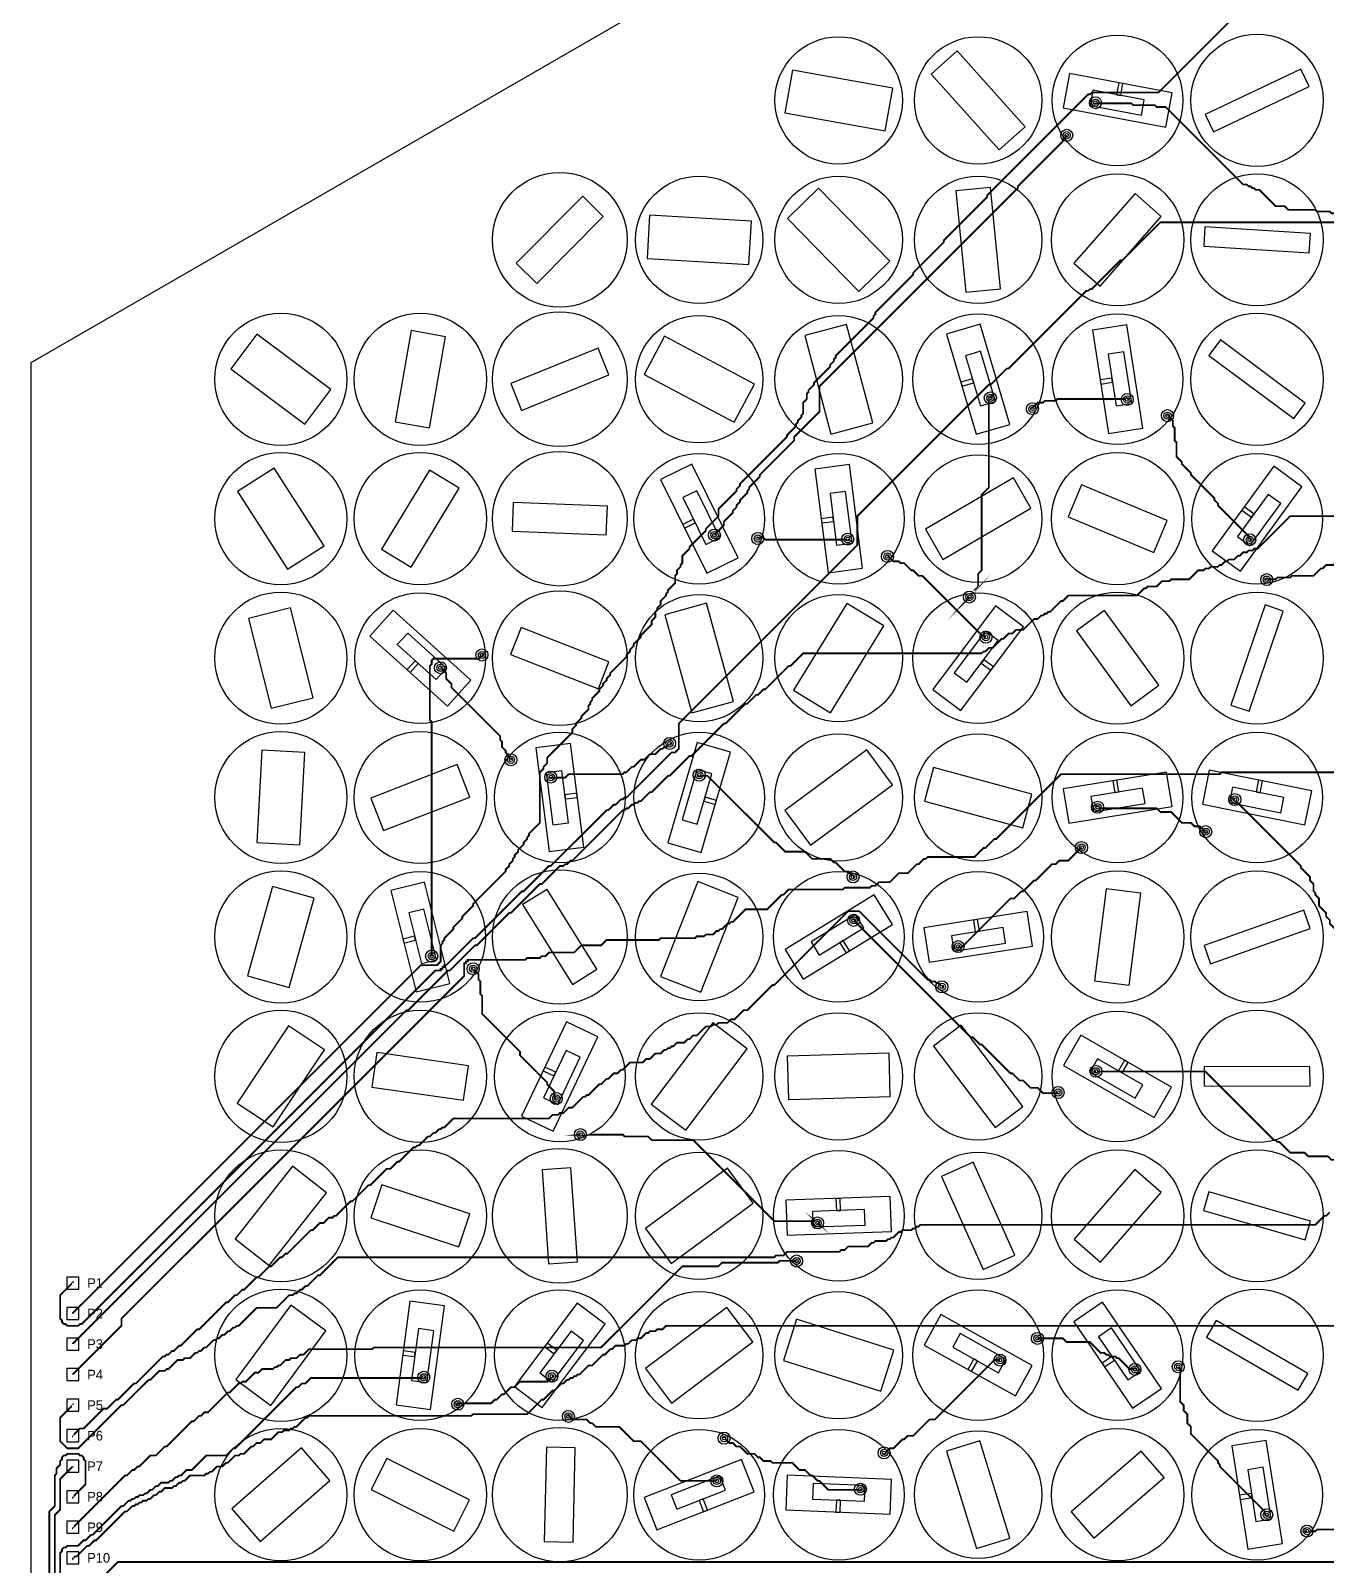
# Model space of a CAD drawing. Header units: millimetres. Extents: x -183 to 183, y -212 to 212.
# Drawn here: x -183.2 to -75.4, y 5.7 to 133.4 of the extents above; entities that cross this region are included whole.
import ezdxf

# ---------------------------------------------------------------- set-up
doc = ezdxf.new("R2010")
doc.units = ezdxf.units.MM
for name, color, linetype in [('ANTIPAD', 8, 'Continuous'), ('BOT_PAD', 40, 'Continuous'), ('BOT_TRACE', 30, 'Continuous'), ('CONNECTOR', 50, 'Continuous'), ('DIODE_SHEET', 6, 'Continuous'), ('OUTLINE', 7, 'Continuous'), ('TOP_DISC', 1, 'Continuous'), ('TOP_ISLAND', 3, 'Continuous'), ('TOP_SLOT', 2, 'Continuous'), ('VIA_DRILL', 5, 'Continuous'), ('VIA_PAD', 4, 'Continuous')]:
    doc.layers.add(name, color=color, linetype=linetype)

msp = doc.modelspace()

# ---------------------------------------------------------------- linework, layer by layer
at = {"layer": 'ANTIPAD'}
for centre in [(-94.647, 127.406), (-97.036, 124.7), (-103.388, 102.843), (-99.891, 101.945), (-92.002, 102.723), (-88.655, 101.372), (-126.336, 91.439), (-122.738, 91.154), (-115.249, 91.102), (-81.818, 91.049), (-111.939, 89.659), (-80.399, 87.729), (-105.13, 86.281), (-103.757, 82.942), (-145.673, 81.46), (-149.124, 80.4), (-130.066, 74.103), (-143.26, 72.742), (-139.951, 71.299), (-127.609, 71.457), (-94.473, 68.793), (-83.05, 69.433), (-85.477, 66.761), (-95.805, 65.438), (-114.809, 62.993), (-114.761, 59.384), (-106.076, 57.2), (-149.855, 56.401), (-146.4, 55.356), (-107.422, 53.85), (-94.608, 46.826), (-139.487, 44.565), (-97.755, 45.059), (-137.484, 41.562), (-117.76, 34.207), (-119.498, 31.042), (-99.463, 24.606), (-102.587, 22.797), (-150.51, 21.365), (-139.848, 21.459), (-91.36, 22.027), (-87.757, 22.242), (-147.683, 19.121), (-138.484, 18.117), (-125.539, 16.302), (-112.223, 15.077), (-126.135, 12.741), (-114.2, 12.056), (-80.403, 9.923), (-77.055, 8.571)]:
    msp.add_circle(centre, 0.5, dxfattribs=at)
at = {"layer": 'BOT_PAD'}
for centre in [(-94.647, 127.406), (-97.036, 124.7), (-103.388, 102.843), (-99.891, 101.945), (-92.002, 102.723), (-88.655, 101.372), (-126.336, 91.439), (-122.738, 91.154), (-115.249, 91.102), (-81.818, 91.049), (-111.939, 89.659), (-80.399, 87.729), (-105.13, 86.281), (-103.757, 82.942), (-145.673, 81.46), (-149.124, 80.4), (-130.066, 74.103), (-143.26, 72.742), (-139.951, 71.299), (-127.609, 71.457), (-94.473, 68.793), (-83.05, 69.433), (-85.477, 66.761), (-95.805, 65.438), (-114.809, 62.993), (-114.761, 59.384), (-106.076, 57.2), (-149.855, 56.401), (-146.4, 55.356), (-107.422, 53.85), (-94.608, 46.826), (-139.487, 44.565), (-97.755, 45.059), (-137.484, 41.562), (-117.76, 34.207), (-119.498, 31.042), (-99.463, 24.606), (-102.587, 22.797), (-139.848, 21.459), (-91.36, 22.027), (-87.757, 22.242), (-150.51, 21.365), (-147.683, 19.121), (-138.484, 18.117), (-125.539, 16.302), (-112.223, 15.077), (-126.135, 12.741), (-114.2, 12.056), (-80.403, 9.923), (-77.055, 8.571)]:
    msp.add_circle(centre, 0.3, dxfattribs=at)
at = {"layer": 'BOT_TRACE', "const_width": 0.15}
for points in [[(-82.655, 135.003), (-89.405, 128.253), (-94.955, 128.253), (-95.105, 128.103), (-95.255, 128.103), (-103.655, 119.703), (-103.655, 119.553), (-107.255, 115.953), (-107.255, 115.803), (-109.805, 113.253), (-109.805, 113.103), (-112.955, 109.953), (-112.955, 109.803), (-113.105, 109.653), (-113.105, 109.503), (-116.255, 106.353), (-116.255, 106.203), (-116.405, 106.053), (-116.405, 105.903), (-116.705, 105.603), (-116.705, 105.453), (-118.055, 104.103), (-118.055, 103.953), (-118.505, 103.503), (-118.505, 103.353), (-118.655, 103.203), (-118.655, 102.753), (-118.955, 102.453), (-118.955, 101.553), (-119.105, 101.403), (-119.105, 101.253), (-119.405, 100.953), (-119.405, 100.803), (-119.555, 100.653), (-119.555, 100.503), (-120.305, 99.753), (-120.305, 99.603), (-124.205, 95.703), (-124.205, 95.553), (-124.505, 95.253), (-124.505, 95.103), (-126.005, 93.603), (-126.005, 93.003), (-127.055, 91.953), (-127.055, 91.803), (-128.405, 90.453), (-128.405, 90.303), (-129.005, 89.703), (-129.005, 89.103), (-129.155, 88.953), (-129.155, 88.803), (-129.455, 88.503), (-129.455, 88.203), (-129.605, 88.053), (-129.605, 87.453), (-130.205, 86.853), (-130.205, 86.703), (-130.355, 86.553), (-130.355, 86.403), (-130.805, 85.953), (-130.805, 85.653), (-131.105, 85.353), (-131.105, 85.203), (-131.255, 85.053), (-131.255, 84.603), (-131.555, 84.303), (-131.555, 84.003), (-132.455, 83.103), (-132.455, 82.953), (-133.055, 82.353), (-133.055, 82.203), (-133.355, 81.903), (-133.355, 81.753), (-133.655, 81.453), (-133.655, 81.303), (-135.005, 79.953), (-135.005, 79.803), (-135.305, 79.503), (-135.305, 79.353), (-135.605, 79.053), (-135.605, 78.903), (-135.905, 78.603), (-135.905, 78.453), (-136.505, 77.853), (-136.505, 77.703), (-136.655, 77.553), (-136.655, 77.403), (-136.805, 77.253), (-136.805, 76.953), (-137.405, 76.353), (-137.405, 76.203), (-137.855, 75.753), (-137.855, 75.603), (-138.155, 75.303), (-138.155, 75.003), (-140.255, 72.903), (-140.255, 72.453), (-140.555, 72.153), (-140.555, 72.003), (-140.855, 71.703), (-140.855, 67.503), (-141.755, 66.603), (-141.755, 66.453), (-141.905, 66.303), (-141.905, 66.153), (-142.205, 65.853), (-142.205, 65.703), (-142.655, 65.253), (-142.655, 65.103), (-142.955, 64.803), (-142.955, 64.653), (-143.105, 64.503), (-143.105, 64.353), (-143.405, 64.053), (-143.405, 63.903), (-143.705, 63.603), (-143.705, 63.453), (-146.405, 60.753), (-146.405, 60.603), (-147.305, 59.703), (-147.305, 59.553), (-148.055, 58.803), (-148.055, 58.653), (-148.805, 57.903), (-148.805, 57.753), (-148.955, 57.603), (-148.955, 57.453), (-149.105, 57.303), (-149.105, 55.953), (-149.405, 55.653), (-150.755, 55.653), (-179.705, 26.703), (-179.705, 26.67)], [(-74.219, 118.24), (-74.255, 118.203), (-75.005, 118.203), (-75.155, 118.353), (-76.205, 118.353), (-76.355, 118.503), (-78.605, 118.503), (-78.905, 118.803), (-79.655, 118.803), (-81.005, 120.153), (-81.305, 120.153), (-81.455, 120.303), (-81.605, 120.303), (-81.755, 120.453), (-81.905, 120.453), (-82.055, 120.603), (-82.355, 120.603), (-88.805, 127.053), (-89.555, 127.053), (-89.705, 127.203), (-91.505, 127.203), (-91.655, 127.353), (-94.655, 127.353), (-94.647, 127.406)], [(-97.036, 124.7), (-97.055, 124.653), (-97.355, 124.353), (-97.355, 124.203), (-101.105, 120.453), (-101.105, 120.303), (-117.605, 103.803), (-117.605, 101.703), (-119.705, 99.603), (-119.705, 99.303), (-122.555, 96.453), (-122.555, 96.303), (-123.455, 95.403), (-123.455, 95.253), (-123.605, 95.103), (-123.605, 94.953), (-124.205, 94.353), (-124.205, 94.203), (-124.505, 93.903), (-124.505, 93.753), (-124.805, 93.453), (-124.805, 93.303), (-125.555, 92.553), (-125.555, 92.253), (-126.305, 91.503), (-126.336, 91.439)], [(-73.805, 117.453), (-89.255, 117.453), (-92.405, 114.303), (-92.555, 114.303), (-94.955, 111.903), (-95.105, 111.903), (-95.255, 111.753), (-95.405, 111.753), (-101.855, 105.303), (-102.005, 105.303), (-103.355, 103.953), (-103.505, 103.953), (-114.455, 93.003), (-114.455, 90.603), (-129.305, 75.753), (-129.305, 73.653), (-129.605, 73.353), (-129.905, 73.353), (-133.655, 69.603), (-133.805, 69.603), (-133.955, 69.453), (-134.105, 69.453), (-134.555, 69.003), (-134.705, 69.003), (-135.155, 68.553), (-135.305, 68.553), (-139.955, 63.903), (-140.105, 63.903), (-142.205, 61.803), (-142.355, 61.803), (-146.255, 57.903), (-146.405, 57.903), (-148.655, 55.653), (-148.805, 55.653), (-148.805, 55.503), (-148.955, 55.503), (-148.955, 55.353), (-149.105, 55.353), (-149.105, 55.203), (-149.555, 55.203), (-178.955, 25.803), (-179.105, 25.803), (-179.255, 25.653), (-180.155, 25.653), (-180.305, 25.803), (-180.455, 25.803), (-180.605, 25.953), (-180.605, 26.103), (-180.755, 26.253), (-180.755, 28.203), (-179.705, 29.253), (-179.705, 29.21)], [(-105.13, 86.281), (-105.155, 86.253), (-104.705, 86.703), (-104.705, 86.853), (-104.405, 87.153), (-104.405, 88.203), (-104.105, 88.503), (-104.105, 94.803), (-103.505, 95.403), (-103.505, 102.753), (-103.355, 102.903), (-103.388, 102.843)], [(-99.891, 101.945), (-99.905, 102.003), (-99.455, 102.453), (-99.005, 102.453), (-98.855, 102.603), (-97.955, 102.603), (-97.805, 102.753), (-91.955, 102.753), (-92.002, 102.723)], [(-88.655, 101.372), (-88.655, 101.403), (-88.205, 100.953), (-88.205, 100.503), (-88.055, 100.353), (-88.055, 99.303), (-87.905, 99.153), (-87.905, 97.953), (-87.455, 97.503), (-87.455, 97.353), (-86.705, 96.603), (-86.705, 96.453), (-84.755, 94.503), (-84.755, 94.353), (-84.455, 94.053), (-84.455, 93.903), (-81.905, 91.353), (-81.905, 91.203), (-81.755, 91.053), (-81.818, 91.049)], [(-71.405, 93.003), (-78.455, 93.003), (-81.155, 90.303), (-81.455, 90.303), (-81.605, 90.153), (-81.905, 90.153), (-82.055, 90.003), (-82.355, 90.003), (-82.655, 89.703), (-82.805, 89.703), (-83.105, 89.403), (-83.555, 89.403), (-83.705, 89.253), (-83.855, 89.253), (-84.155, 88.953), (-84.305, 88.953), (-84.455, 88.803), (-85.055, 88.803), (-85.205, 88.653), (-85.505, 88.653), (-85.655, 88.503), (-86.105, 88.503), (-86.855, 87.753), (-88.355, 87.753), (-88.505, 87.603), (-89.105, 87.603), (-89.555, 87.153), (-90.305, 87.153), (-90.455, 87.003), (-90.605, 87.003), (-91.205, 86.403), (-96.905, 86.403), (-97.355, 85.953), (-97.505, 85.953), (-98.405, 85.053), (-98.555, 85.053), (-98.705, 84.903), (-98.855, 84.903), (-99.005, 84.753), (-99.155, 84.753), (-99.455, 84.453), (-99.755, 84.453), (-100.655, 83.553), (-101.255, 83.553), (-101.555, 83.253), (-101.855, 83.253), (-102.305, 82.803), (-102.455, 82.803), (-103.205, 82.053), (-103.505, 82.053), (-103.805, 81.753), (-103.955, 81.753), (-104.105, 81.603), (-118.955, 81.603), (-120.005, 80.553), (-120.155, 80.553), (-122.105, 78.603), (-122.255, 78.603), (-122.705, 78.153), (-122.855, 78.153), (-123.605, 77.403), (-123.755, 77.403), (-125.405, 75.753), (-125.555, 75.753), (-128.255, 73.053), (-128.405, 73.053), (-130.055, 71.403), (-130.205, 71.403), (-131.555, 70.053), (-131.705, 70.053), (-132.455, 69.303), (-132.605, 69.303), (-132.755, 69.153), (-132.905, 69.153), (-133.055, 69.003), (-133.205, 69.003), (-133.505, 68.703), (-133.655, 68.703), (-133.805, 68.553), (-133.955, 68.553), (-138.155, 64.353), (-138.305, 64.353), (-138.605, 64.053), (-138.755, 64.053), (-138.905, 63.903), (-139.205, 63.903), (-140.705, 62.403), (-140.855, 62.403), (-143.255, 60.003), (-143.405, 60.003), (-146.105, 57.303), (-146.255, 57.303), (-148.355, 55.203), (-148.505, 55.203), (-151.805, 51.903), (-151.955, 51.903), (-179.705, 24.153), (-179.705, 24.13)], [(-122.738, 91.154), (-122.705, 91.203), (-122.255, 91.203), (-122.105, 91.053), (-115.205, 91.053), (-115.249, 91.102)], [(-80.399, 87.729), (-80.405, 87.753), (-79.655, 87.753), (-79.505, 87.903), (-78.455, 87.903), (-78.305, 88.053), (-76.505, 88.053), (-75.905, 88.653), (-75.755, 88.653), (-75.455, 88.953), (-74.855, 88.953), (-74.705, 89.103), (-74.555, 89.103), (-74.405, 89.253), (-74.255, 89.253), (-73.805, 89.703), (-73.655, 89.703), (-72.905, 90.453), (-72.455, 90.453), (-71.705, 91.203), (-70.505, 91.203), (-70.46, 91.154)], [(-111.939, 89.659), (-111.905, 89.703), (-111.455, 89.253), (-111.005, 89.253), (-110.855, 89.103), (-110.555, 89.103), (-109.955, 88.503), (-109.805, 88.503), (-109.355, 88.053), (-109.055, 88.053), (-104.105, 83.103), (-103.955, 83.103), (-103.805, 82.953), (-103.757, 82.942)], [(-145.673, 81.46), (-145.655, 81.453), (-145.955, 81.153), (-149.705, 81.153), (-149.855, 81.003), (-149.855, 80.703), (-150.005, 80.553), (-150.005, 76.053), (-149.855, 75.903), (-149.855, 56.403), (-149.855, 56.401)], [(-143.26, 72.742), (-143.255, 72.753), (-143.555, 73.053), (-143.555, 73.203), (-143.705, 73.353), (-143.705, 73.503), (-144.005, 73.803), (-144.005, 74.253), (-144.155, 74.403), (-144.155, 74.703), (-148.205, 78.753), (-148.205, 79.053), (-148.655, 79.503), (-148.655, 79.953), (-149.105, 80.403), (-149.124, 80.4)], [(-130.066, 74.103), (-130.055, 74.103), (-130.355, 73.803), (-130.505, 73.803), (-130.655, 73.653), (-130.805, 73.653), (-131.255, 73.203), (-131.705, 73.203), (-132.155, 72.753), (-132.455, 72.753), (-133.055, 72.153), (-133.205, 72.153), (-133.655, 71.703), (-133.805, 71.703), (-133.955, 71.553), (-138.455, 71.553), (-138.755, 71.253), (-139.955, 71.253), (-139.951, 71.299)], [(-39.305, 71.703), (-84.155, 71.703), (-84.305, 71.553), (-97.505, 71.553), (-102.905, 66.153), (-103.055, 66.153), (-103.805, 65.403), (-103.955, 65.403), (-104.705, 64.653), (-108.605, 64.653), (-108.755, 64.503), (-108.905, 64.503), (-109.355, 64.053), (-109.505, 64.053), (-110.255, 63.303), (-111.005, 63.303), (-111.755, 62.553), (-112.655, 62.553), (-112.955, 62.253), (-113.255, 62.253), (-113.405, 62.103), (-115.505, 62.103), (-115.655, 61.953), (-120.155, 61.953), (-120.605, 61.503), (-120.755, 61.503), (-121.955, 60.303), (-123.755, 60.303), (-124.805, 59.253), (-124.955, 59.253), (-125.105, 59.103), (-125.255, 59.103), (-125.705, 58.653), (-125.855, 58.653), (-126.005, 58.503), (-126.155, 58.503), (-126.455, 58.203), (-127.055, 58.203), (-127.205, 58.053), (-127.805, 58.053), (-127.955, 57.903), (-130.805, 57.903), (-130.955, 57.753), (-135.305, 57.753), (-135.755, 57.303), (-137.405, 57.303), (-138.005, 56.703), (-140.105, 56.703), (-140.405, 56.403), (-140.705, 56.403), (-140.855, 56.253), (-141.905, 56.253), (-142.055, 56.103), (-146.855, 56.103), (-146.855, 55.953), (-147.005, 55.953), (-147.005, 55.803), (-147.155, 55.803), (-147.155, 54.753), (-175.655, 26.253), (-175.655, 25.653), (-179.705, 21.603), (-179.705, 21.59)], [(-114.809, 62.993), (-114.755, 63.003), (-115.205, 63.453), (-115.505, 63.453), (-116.255, 64.203), (-116.405, 64.203), (-116.705, 64.503), (-118.205, 64.503), (-118.805, 65.103), (-120.455, 65.103), (-121.205, 65.853), (-121.355, 65.853), (-126.905, 71.403), (-127.655, 71.403), (-127.609, 71.457)], [(-85.477, 66.761), (-85.505, 66.753), (-85.955, 67.203), (-86.405, 67.203), (-86.705, 67.503), (-87.455, 67.503), (-88.355, 68.403), (-89.255, 68.403), (-89.555, 68.703), (-94.355, 68.703), (-94.505, 68.853), (-94.473, 68.793)], [(-74.689, 58.672), (-74.705, 58.653), (-75.155, 59.103), (-75.155, 59.403), (-75.455, 59.703), (-75.455, 60.003), (-76.055, 60.603), (-76.055, 61.203), (-76.355, 61.503), (-76.355, 61.653), (-76.505, 61.803), (-76.505, 62.403), (-76.805, 62.703), (-76.805, 63.003), (-77.555, 63.753), (-77.555, 63.903), (-83.105, 69.453), (-83.05, 69.433)], [(-95.805, 65.438), (-95.855, 65.403), (-96.905, 64.353), (-97.655, 64.353), (-97.955, 64.053), (-98.255, 64.053), (-99.605, 62.703), (-99.755, 62.703), (-100.655, 61.803), (-100.805, 61.803), (-101.405, 61.203), (-101.705, 61.203), (-105.755, 57.153), (-106.055, 57.153), (-106.076, 57.2)], [(-107.422, 53.85), (-107.405, 53.853), (-107.705, 54.153), (-107.855, 54.153), (-108.005, 54.303), (-108.305, 54.303), (-108.455, 54.453), (-108.605, 54.453), (-114.305, 60.153), (-115.205, 60.153), (-121.355, 54.003), (-121.505, 54.003), (-123.605, 51.903), (-123.905, 51.903), (-124.655, 51.153), (-124.955, 51.153), (-125.255, 50.853), (-126.005, 50.853), (-126.155, 50.703), (-126.455, 50.703), (-126.605, 50.553), (-127.055, 50.553), (-127.805, 49.803), (-128.105, 49.803), (-128.405, 49.503), (-128.555, 49.503), (-128.855, 49.203), (-129.455, 49.203), (-129.755, 48.903), (-129.905, 48.903), (-130.055, 48.753), (-130.205, 48.753), (-130.355, 48.603), (-130.505, 48.603), (-130.805, 48.303), (-131.255, 48.303), (-131.705, 47.853), (-132.005, 47.853), (-132.305, 47.553), (-133.355, 47.553), (-133.955, 46.953), (-134.105, 46.953), (-134.405, 46.653), (-134.705, 46.653), (-135.155, 46.203), (-135.305, 46.203), (-135.755, 45.753), (-135.905, 45.753), (-136.805, 44.853), (-136.955, 44.853), (-137.105, 44.703), (-137.255, 44.703), (-138.155, 43.803), (-138.455, 43.803), (-138.905, 43.353), (-139.205, 43.353), (-139.355, 43.203), (-139.805, 43.203), (-140.105, 42.903), (-148.055, 42.903), (-148.805, 42.153), (-148.955, 42.153), (-149.105, 42.003), (-149.255, 42.003), (-149.555, 41.703), (-149.705, 41.703), (-150.005, 41.403), (-150.155, 41.403), (-150.905, 40.653), (-151.055, 40.653), (-151.205, 40.503), (-151.355, 40.503), (-152.555, 39.303), (-152.705, 39.303), (-153.305, 38.703), (-153.605, 38.703), (-154.955, 37.353), (-155.105, 37.353), (-156.455, 36.003), (-156.605, 36.003), (-157.805, 34.803), (-157.955, 34.803), (-158.105, 34.653), (-158.405, 34.653), (-158.855, 34.203), (-159.155, 34.203), (-159.755, 33.603), (-159.905, 33.603), (-161.855, 31.653), (-162.005, 31.653), (-162.305, 31.353), (-162.455, 31.353), (-163.205, 30.603), (-163.355, 30.603), (-164.255, 29.703), (-164.405, 29.703), (-165.455, 28.653), (-165.605, 28.653), (-166.055, 28.203), (-166.205, 28.203), (-166.805, 27.603), (-166.955, 27.603), (-169.205, 25.353), (-169.355, 25.353), (-170.705, 24.003), (-170.855, 24.003), (-171.305, 23.553), (-171.455, 23.553), (-171.755, 23.253), (-171.905, 23.253), (-172.055, 23.103), (-172.205, 23.103), (-174.455, 20.853), (-174.605, 20.853), (-175.955, 19.503), (-176.105, 19.503), (-176.855, 18.753), (-177.155, 18.753), (-178.805, 17.103), (-179.105, 17.103), (-179.705, 16.503), (-179.705, 16.51)], [(-97.755, 45.059), (-97.805, 45.003), (-99.005, 45.003), (-99.455, 45.453), (-100.055, 45.453), (-100.655, 46.053), (-100.955, 46.053), (-101.555, 46.653), (-101.705, 46.653), (-104.105, 49.053), (-104.255, 49.053), (-104.855, 49.653), (-105.005, 49.653), (-114.755, 59.403), (-114.761, 59.384)], [(-146.4, 55.356), (-146.405, 55.353), (-145.955, 54.903), (-145.955, 54.453), (-145.805, 54.303), (-145.805, 53.253), (-145.655, 53.103), (-145.655, 51.603), (-142.505, 48.453), (-142.505, 48.153), (-140.255, 45.903), (-140.255, 45.753), (-139.655, 45.153), (-139.655, 44.703), (-139.505, 44.553), (-139.487, 44.565)], [(-73.082, 38.572), (-73.055, 38.553), (-73.355, 38.853), (-73.505, 38.853), (-74.105, 39.453), (-75.005, 39.453), (-75.305, 39.753), (-76.955, 39.753), (-77.255, 40.053), (-78.455, 40.053), (-79.355, 40.953), (-79.505, 40.953), (-79.655, 41.103), (-79.805, 41.103), (-85.505, 46.803), (-94.655, 46.803), (-94.608, 46.826)], [(-137.484, 41.562), (-137.555, 41.553), (-133.955, 41.553), (-133.805, 41.403), (-131.855, 41.403), (-131.555, 41.103), (-128.105, 41.103), (-121.355, 34.353), (-117.905, 34.353), (-117.755, 34.203), (-117.76, 34.207)], [(-75.155, 35.103), (-75.455, 34.803), (-75.605, 34.803), (-76.355, 34.053), (-109.205, 34.053), (-109.355, 33.903), (-109.505, 33.903), (-109.655, 33.753), (-109.805, 33.753), (-109.955, 33.603), (-110.705, 33.603), (-110.855, 33.453), (-111.005, 33.453), (-111.455, 33.003), (-111.605, 33.003), (-111.755, 32.853), (-111.905, 32.853), (-112.055, 32.703), (-112.955, 32.703), (-113.105, 32.553), (-113.255, 32.553), (-113.555, 32.253), (-115.205, 32.253), (-115.505, 31.953), (-115.805, 31.953), (-115.955, 31.803), (-120.305, 31.803), (-120.605, 31.503), (-121.205, 31.503), (-121.355, 31.353), (-157.655, 31.353), (-159.155, 29.853), (-159.305, 29.853), (-160.205, 28.953), (-160.355, 28.953), (-160.655, 28.653), (-160.805, 28.653), (-161.105, 28.353), (-161.255, 28.353), (-161.405, 28.203), (-161.705, 28.203), (-162.755, 27.153), (-164.405, 27.153), (-165.905, 25.653), (-166.055, 25.653), (-166.205, 25.503), (-166.355, 25.503), (-166.655, 25.203), (-166.805, 25.203), (-167.105, 24.903), (-167.255, 24.903), (-167.555, 24.603), (-167.705, 24.603), (-167.855, 24.453), (-168.005, 24.453), (-168.605, 23.853), (-168.755, 23.853), (-169.055, 23.553), (-169.205, 23.553), (-169.355, 23.403), (-169.505, 23.403), (-169.955, 22.953), (-170.405, 22.953), (-170.555, 22.803), (-171.005, 22.803), (-171.755, 22.053), (-171.905, 22.053), (-172.055, 21.903), (-172.505, 21.903), (-173.255, 21.153), (-173.405, 21.153), (-175.505, 19.053), (-175.655, 19.053), (-179.255, 15.453), (-180.155, 15.453), (-180.755, 16.053), (-180.755, 18.003), (-179.705, 19.053), (-179.705, 19.05)], [(-119.498, 31.042), (-119.555, 31.053), (-120.905, 31.053), (-121.055, 30.903), (-125.705, 30.903), (-126.005, 30.603), (-129.005, 30.603), (-135.755, 23.853), (-154.655, 23.853), (-154.805, 23.703), (-160.055, 23.703), (-160.505, 23.253), (-160.805, 23.253), (-161.105, 22.953), (-161.555, 22.953), (-161.705, 22.803), (-162.005, 22.803), (-162.455, 22.353), (-162.605, 22.353), (-162.755, 22.203), (-162.905, 22.203), (-163.055, 22.053), (-163.955, 22.053), (-164.255, 21.753), (-164.555, 21.753), (-165.305, 21.003), (-165.605, 21.003), (-165.755, 20.853), (-165.905, 20.853), (-166.655, 20.103), (-166.805, 20.103), (-168.455, 18.453), (-168.755, 18.453), (-169.055, 18.153), (-169.205, 18.153), (-169.655, 17.703), (-169.805, 17.703), (-171.905, 15.603), (-172.055, 15.603), (-172.805, 14.853), (-173.255, 14.853), (-174.155, 13.953), (-174.305, 13.953), (-174.605, 13.653), (-174.755, 13.653), (-175.205, 13.203), (-175.355, 13.203), (-179.705, 8.853), (-179.705, 8.89)], [(6.595, 25.653), (-130.355, 25.653), (-130.655, 25.353), (-131.105, 25.353), (-131.255, 25.203), (-131.705, 25.203), (-131.855, 25.053), (-132.005, 25.053), (-132.455, 24.603), (-132.755, 24.603), (-132.905, 24.453), (-133.205, 24.453), (-133.505, 24.153), (-133.655, 24.153), (-133.805, 24.003), (-134.555, 24.003), (-134.855, 23.703), (-135.005, 23.703), (-135.455, 23.253), (-135.605, 23.253), (-136.505, 22.353), (-136.805, 22.353), (-137.555, 21.603), (-137.705, 21.603), (-137.855, 21.453), (-138.005, 21.453), (-138.155, 21.303), (-138.305, 21.303), (-138.455, 21.153), (-138.605, 21.153), (-138.905, 20.853), (-139.055, 20.853), (-139.655, 20.253), (-139.805, 20.253), (-140.555, 19.503), (-140.705, 19.503), (-141.905, 18.303), (-146.405, 18.303), (-146.555, 18.153), (-160.055, 18.153), (-160.205, 18.003), (-160.355, 18.003), (-161.105, 17.253), (-161.255, 17.253), (-161.405, 17.103), (-161.555, 17.103), (-161.705, 16.953), (-162.155, 16.953), (-162.305, 16.803), (-162.605, 16.803), (-163.205, 16.203), (-163.805, 16.203), (-164.105, 15.903), (-164.405, 15.903), (-164.705, 15.603), (-164.855, 15.603), (-165.455, 15.003), (-165.755, 15.003), (-165.905, 14.853), (-166.205, 14.853), (-166.805, 14.253), (-166.955, 14.253), (-167.255, 13.953), (-167.705, 13.953), (-168.155, 13.503), (-168.305, 13.503), (-168.455, 13.353), (-168.605, 13.353), (-168.755, 13.203), (-169.955, 13.203), (-170.405, 12.753), (-170.555, 12.753), (-170.705, 12.603), (-170.855, 12.603), (-171.155, 12.303), (-171.305, 12.303), (-171.455, 12.153), (-172.055, 12.153), (-172.355, 11.853), (-172.505, 11.853), (-172.805, 11.553), (-172.955, 11.553), (-173.255, 11.253), (-173.405, 11.253), (-173.555, 11.103), (-173.855, 11.103), (-174.005, 10.953), (-174.155, 10.953), (-174.305, 10.803), (-174.455, 10.803), (-174.605, 10.653), (-174.755, 10.653), (-175.205, 10.203), (-175.355, 10.203), (-177.755, 7.803), (-177.905, 7.803), (-178.355, 7.353), (-178.505, 7.353), (-179.405, 6.453), (-179.555, 6.453), (-179.705, 6.303), (-179.705, 6.35)], [(-99.463, 24.606), (-99.455, 24.603), (-97.355, 24.603), (-97.055, 24.303), (-95.105, 24.303), (-94.205, 23.403), (-93.905, 23.403), (-93.755, 23.253), (-93.605, 23.253), (-93.455, 23.103), (-93.005, 23.103), (-92.855, 22.953), (-92.705, 22.953), (-91.805, 22.053), (-91.355, 22.053), (-91.36, 22.027)], [(-147.683, 19.121), (-147.755, 19.053), (-147.605, 19.203), (-144.905, 19.203), (-144.605, 19.503), (-144.455, 19.503), (-144.005, 19.953), (-143.855, 19.953), (-143.255, 20.553), (-142.955, 20.553), (-142.505, 21.003), (-140.255, 21.003), (-139.805, 21.453), (-139.848, 21.459)], [(-112.223, 15.077), (-112.205, 15.003), (-111.755, 15.453), (-111.455, 15.453), (-110.705, 16.203), (-110.555, 16.203), (-110.255, 16.503), (-109.805, 16.503), (-108.455, 17.853), (-108.005, 17.853), (-103.055, 22.803), (-102.605, 22.803), (-102.587, 22.797)], [(-87.757, 22.242), (-87.755, 22.203), (-87.605, 22.053), (-87.605, 19.353), (-87.305, 19.053), (-87.305, 18.603), (-87.005, 18.303), (-87.005, 17.553), (-86.705, 17.253), (-86.705, 16.653), (-84.455, 14.403), (-84.455, 14.253), (-84.305, 14.103), (-84.305, 13.953), (-80.555, 10.203), (-80.555, 10.053), (-80.405, 9.903), (-80.403, 9.923)], [(-150.51, 21.365), (-150.455, 21.303), (-159.905, 21.303), (-160.355, 20.853), (-160.655, 20.853), (-160.955, 20.553), (-161.105, 20.553), (-166.205, 15.453), (-166.355, 15.453), (-166.955, 14.853), (-168.605, 14.853), (-169.805, 13.653), (-170.255, 13.653), (-170.705, 13.203), (-170.855, 13.203), (-171.005, 13.053), (-171.155, 13.053), (-171.455, 12.753), (-171.605, 12.753), (-171.755, 12.603), (-172.355, 12.603), (-172.655, 12.303), (-172.805, 12.303), (-173.105, 12.003), (-173.255, 12.003), (-173.555, 11.703), (-173.705, 11.703), (-173.855, 11.553), (-174.155, 11.553), (-174.305, 11.403), (-174.455, 11.403), (-174.605, 11.253), (-174.755, 11.253), (-174.905, 11.103), (-175.055, 11.103), (-175.505, 10.653), (-175.655, 10.653), (-178.055, 8.253), (-178.205, 8.253), (-178.655, 7.803), (-178.805, 7.803), (-179.255, 7.353), (-180.155, 7.353), (-180.305, 7.203), (-180.455, 7.203), (-180.605, 7.053), (-180.605, 6.903), (-180.755, 6.753), (-180.755, 4.803)], [(-138.484, 18.117), (-138.455, 18.153), (-138.155, 17.853), (-136.955, 17.853), (-136.655, 17.553), (-136.505, 17.553), (-136.205, 17.253), (-134.255, 17.253), (-133.055, 16.053), (-132.455, 16.053), (-129.155, 12.753), (-126.155, 12.753), (-126.135, 12.741)], [(-125.539, 16.302), (-125.555, 16.353), (-125.105, 15.903), (-124.805, 15.903), (-124.505, 15.603), (-124.205, 15.603), (-123.605, 15.003), (-123.005, 15.003), (-122.705, 14.703), (-122.555, 14.703), (-122.255, 14.403), (-121.655, 14.403), (-121.505, 14.253), (-119.855, 14.253), (-119.255, 13.653), (-118.805, 13.653), (-118.355, 13.203), (-118.205, 13.203), (-117.755, 12.753), (-117.605, 12.753), (-116.855, 12.003), (-114.155, 12.003), (-114.2, 12.056)], [(-181.655, 4.203), (-181.655, 10.203), (-181.205, 10.653), (-181.205, 13.203), (-181.055, 13.353), (-181.055, 13.803), (-180.755, 14.103), (-180.755, 14.403), (-180.605, 14.553), (-180.605, 14.703), (-180.455, 14.853), (-180.305, 14.853), (-180.155, 15.003), (-179.255, 15.003), (-179.105, 14.853), (-178.955, 14.853), (-178.805, 14.703), (-178.805, 14.553), (-178.655, 14.403), (-178.655, 12.453), (-179.705, 11.403), (-179.705, 11.43)], [(-181.205, 4.503), (-181.205, 9.903), (-180.755, 10.353), (-180.755, 12.903), (-179.705, 13.953), (-179.705, 13.97)], [(-77.055, 8.571), (-77.105, 8.553), (-76.355, 8.553), (-76.205, 8.703), (-73.355, 8.703), (-73.055, 9.003), (-72.005, 9.003), (-71.855, 9.153), (-70.355, 9.153), (-69.755, 9.753), (-69.759, 9.75)], [(-67.355, 6.003), (-175.955, 6.003), (-179.105, 2.853)]]:
    msp.add_lwpolyline(points, dxfattribs=at)
at = {"layer": 'CONNECTOR'}
for points in [[(-180.205, 28.71), (-179.205, 28.71), (-179.205, 29.71), (-180.205, 29.71)], [(-180.205, 26.17), (-179.205, 26.17), (-179.205, 27.17), (-180.205, 27.17)], [(-180.205, 23.63), (-179.205, 23.63), (-179.205, 24.63), (-180.205, 24.63)], [(-180.205, 21.09), (-179.205, 21.09), (-179.205, 22.09), (-180.205, 22.09)], [(-180.205, 18.55), (-179.205, 18.55), (-179.205, 19.55), (-180.205, 19.55)], [(-180.205, 16.01), (-179.205, 16.01), (-179.205, 17.01), (-180.205, 17.01)], [(-180.205, 13.47), (-179.205, 13.47), (-179.205, 14.47), (-180.205, 14.47)], [(-180.205, 10.93), (-179.205, 10.93), (-179.205, 11.93), (-180.205, 11.93)], [(-180.205, 8.39), (-179.205, 8.39), (-179.205, 9.39), (-180.205, 9.39)], [(-180.205, 5.85), (-179.205, 5.85), (-179.205, 6.85), (-180.205, 6.85)]]:
    msp.add_lwpolyline(points, close=True, dxfattribs=at)
at = {"layer": 'DIODE_SHEET'}
for points in [[(-92.889, 128.075), (-92.545, 128.01), (-92.361, 128.993), (-92.705, 129.057)], [(-104.782, 104.105), (-104.881, 104.441), (-105.84, 104.158), (-105.741, 103.822)], [(-93.218, 104.158), (-93.272, 104.504), (-94.26, 104.35), (-94.206, 104.004)], [(-81.667, 92.923), (-81.461, 93.206), (-82.27, 93.794), (-82.476, 93.511)], [(-127.926, 92.444), (-128.081, 92.758), (-128.977, 92.315), (-128.822, 92.001)], [(-116.424, 92.569), (-116.469, 92.917), (-117.46, 92.79), (-117.416, 92.443)], [(-150.972, 80.749), (-151.232, 80.983), (-151.902, 80.241), (-151.642, 80.007)], [(-103.935, 81.07), (-104.145, 80.79), (-103.344, 80.191), (-103.134, 80.471)], [(-93.044, 70.016), (-92.699, 70.072), (-92.858, 71.059), (-93.204, 71.004)], [(-81.282, 70.076), (-80.939, 70.006), (-80.741, 70.987), (-81.084, 71.056)], [(-138.776, 69.831), (-138.731, 69.483), (-137.74, 69.61), (-137.784, 69.957)], [(-127.119, 69.642), (-127.217, 69.306), (-126.257, 69.025), (-126.159, 69.361)], [(-104.643, 58.417), (-104.297, 58.472), (-104.452, 59.46), (-104.798, 59.405)], [(-151.194, 57.721), (-151.279, 58.061), (-152.249, 57.819), (-152.165, 57.479)], [(-115.615, 57.708), (-115.913, 57.525), (-115.39, 56.673), (-115.092, 56.856)], [(-92.728, 46.877), (-92.424, 46.703), (-91.926, 47.57), (-92.23, 47.745)], [(-139.682, 46.436), (-139.531, 46.752), (-140.434, 47.182), (-140.584, 46.866)], [(-116.191, 35.243), (-115.841, 35.256), (-115.877, 36.255), (-116.227, 36.243)], [(-151.269, 23.086), (-151.223, 23.433), (-152.214, 23.566), (-152.26, 23.219)], [(-139.665, 23.331), (-139.454, 23.611), (-140.253, 24.212), (-140.464, 23.933)], [(-93.073, 22.802), (-93.27, 23.091), (-94.097, 22.529), (-93.9, 22.239)], [(-104.466, 22.722), (-104.772, 22.892), (-105.258, 22.018), (-104.952, 21.848)], [(-81.618, 11.358), (-81.672, 11.704), (-82.66, 11.55), (-82.606, 11.204)], [(-127.273, 11.244), (-127.599, 11.117), (-127.236, 10.186), (-126.91, 10.313)], [(-115.844, 11.143), (-116.193, 11.158), (-116.235, 10.158), (-115.885, 10.144)]]:
    msp.add_lwpolyline(points, close=True, dxfattribs=at)
at = {"layer": 'OUTLINE'}
msp.add_lwpolyline([(0, 211.547), (-183.205, 105.774), (-183.205, -105.774), (0, -211.547), (183.205, -105.774), (183.205, 105.774)], close=True, dxfattribs=at)
at = {"layer": 'TOP_DISC'}
for centre, radius in [((-116, 127.6), 5.3), ((-104.4, 127.6), 5.3), ((-92.8, 127.6), 5.435), ((-81.2, 127.6), 5.5), ((-139.2, 116), 5.6), ((-127.6, 116), 5.3), ((-116, 116), 5.3), ((-104.4, 116), 5.3), ((-92.8, 116), 5.5), ((-81.2, 116), 5.5), ((-162.4, 104.4), 5.5), ((-150.8, 104.4), 5.5), ((-139.2, 104.4), 5.6), ((-104.4, 104.4), 5.435), ((-92.8, 104.4), 5.435), ((-81.2, 104.4), 5.5), ((-127.6, 104.4), 5.3), ((-116, 104.4), 5.3), ((-139.2, 92.8), 5.6), ((-162.4, 92.8), 5.5), ((-150.8, 92.8), 5.5), ((-127.6, 92.8), 5.435), ((-116, 92.8), 5.435), ((-104.4, 92.8), 5.3), ((-92.8, 92.8), 5.5), ((-81.2, 92.8), 5.435), ((-162.4, 81.2), 5.5), ((-150.8, 81.2), 5.435), ((-139.2, 81.2), 5.6), ((-127.6, 81.2), 5.3), ((-116, 81.2), 5.3), ((-104.4, 81.2), 5.435), ((-92.8, 81.2), 5.5), ((-81.2, 81.2), 5.5), ((-162.4, 69.6), 5.5), ((-150.8, 69.6), 5.5), ((-139.2, 69.6), 5.435), ((-127.6, 69.6), 5.435), ((-116, 69.6), 5.3), ((-104.4, 69.6), 5.3), ((-92.8, 69.6), 5.435), ((-81.2, 69.6), 5.435), ((-162.4, 58), 5.5), ((-150.8, 58), 5.435), ((-139.2, 58), 5.6), ((-127.6, 58), 5.3), ((-116, 58), 5.435), ((-104.4, 58), 5.435), ((-92.8, 58), 5.5), ((-81.2, 58), 5.5), ((-162.4, 46.4), 5.5), ((-150.8, 46.4), 5.5), ((-139.2, 46.4), 5.435), ((-127.6, 46.4), 5.3), ((-116, 46.4), 5.3), ((-104.4, 46.4), 5.3), ((-92.8, 46.4), 5.435), ((-81.2, 46.4), 5.5), ((-162.4, 34.8), 5.5), ((-150.8, 34.8), 5.5), ((-139.2, 34.8), 5.6), ((-127.6, 34.8), 5.3), ((-116, 34.8), 5.435), ((-104.4, 34.8), 5.3), ((-92.8, 34.8), 5.5), ((-81.2, 34.8), 5.5), ((-162.4, 23.2), 5.5), ((-150.8, 23.2), 5.435), ((-139.2, 23.2), 5.435), ((-127.6, 23.2), 5.3), ((-116, 23.2), 5.3), ((-104.4, 23.2), 5.435), ((-92.8, 23.2), 5.435), ((-81.2, 23.2), 5.5), ((-162.4, 11.6), 5.5), ((-150.8, 11.6), 5.5), ((-139.2, 11.6), 5.6), ((-127.6, 11.6), 5.435), ((-116, 11.6), 5.435), ((-104.4, 11.6), 5.3), ((-92.8, 11.6), 5.5), ((-81.2, 11.6), 5.435)]:
    msp.add_circle(centre, radius, dxfattribs=at)
at = {"layer": 'TOP_ISLAND'}
for points in [[(-95.093, 127.164), (-90.819, 126.365), (-90.58, 127.642), (-94.854, 128.442)], [(-102.97, 102.555), (-104.2, 106.726), (-105.447, 106.358), (-104.217, 102.187)], [(-91.626, 102.383), (-92.295, 106.679), (-93.579, 106.479), (-92.91, 102.183)], [(-125.875, 91.228), (-127.801, 95.126), (-128.967, 94.55), (-127.04, 90.652)], [(-114.881, 90.751), (-115.432, 95.064), (-116.722, 94.899), (-116.171, 90.586)], [(-81.791, 90.542), (-79.234, 94.059), (-80.286, 94.823), (-82.842, 91.306)], [(-148.617, 80.373), (-151.843, 83.288), (-152.715, 82.323), (-149.488, 79.409)], [(-103.777, 83.45), (-106.383, 79.969), (-105.343, 79.19), (-102.737, 82.67)], [(-140.318, 71.649), (-139.768, 67.336), (-138.479, 67.5), (-139.029, 71.813)], [(-127.806, 71.925), (-129.026, 67.752), (-127.778, 67.387), (-126.558, 71.56)], [(-94.811, 68.414), (-90.518, 69.107), (-90.725, 70.391), (-95.018, 69.698)], [(-83.499, 69.198), (-79.238, 68.336), (-78.98, 69.61), (-83.242, 70.472)], [(-149.449, 56.096), (-150.501, 60.315), (-151.763, 60.001), (-150.711, 55.782)], [(-114.593, 59.863), (-118.297, 57.586), (-117.616, 56.478), (-113.912, 58.755)], [(-106.416, 56.823), (-102.12, 57.498), (-102.322, 58.782), (-106.618, 58.107)], [(-139.368, 44.072), (-137.498, 47.997), (-138.671, 48.556), (-140.541, 44.631)], [(-95.109, 46.745), (-91.338, 44.581), (-90.691, 45.708), (-94.461, 47.873)], [(-118.142, 33.873), (-113.797, 34.028), (-113.844, 35.328), (-118.189, 35.172)], [(-150.245, 20.933), (-149.67, 25.242), (-150.958, 25.414), (-151.534, 21.105)], [(-139.829, 20.952), (-137.213, 24.425), (-138.252, 25.207), (-140.867, 21.734)], [(-102.087, 22.885), (-105.886, 25), (-106.518, 23.864), (-102.719, 21.75)], [(-90.874, 21.881), (-93.321, 25.475), (-94.395, 24.744), (-91.949, 21.15)], [(-125.884, 13.182), (-129.934, 11.601), (-129.461, 10.39), (-125.411, 11.972)], [(-80.026, 9.582), (-80.694, 13.879), (-81.979, 13.679), (-81.31, 9.383)], [(-113.793, 12.36), (-118.137, 12.539), (-118.191, 11.24), (-113.846, 11.061)]]:
    msp.add_lwpolyline(points, close=True, dxfattribs=at)
at = {"layer": 'TOP_SLOT'}
for points in [[(-100.488, 125.415), (-106.155, 131.723), (-108.312, 129.785), (-102.645, 123.477)], [(-111.509, 128.622), (-119.855, 130.121), (-120.491, 126.578), (-112.145, 125.079)], [(-97.341, 126.974), (-88.793, 125.375), (-88.259, 128.226), (-96.807, 129.825)], [(-84.832, 124.99), (-76.882, 128.764), (-77.568, 130.21), (-85.518, 126.436)], [(-111.745, 114.236), (-117.687, 120.286), (-120.255, 117.764), (-114.313, 111.714)], [(-102.531, 111.927), (-103.384, 120.364), (-106.269, 120.073), (-105.416, 111.636)], [(-141.117, 112.376), (-135.583, 117.929), (-137.283, 119.624), (-142.817, 114.071)], [(-94.257, 112.153), (-89.167, 117.93), (-91.343, 119.847), (-96.433, 114.07)], [(-123.259, 117.541), (-131.724, 118.052), (-131.941, 114.459), (-123.476, 113.948)], [(-76.759, 116.529), (-85.543, 117.068), (-85.641, 115.471), (-76.857, 114.932)], [(-113.174, 100.762), (-115.346, 108.96), (-118.826, 108.038), (-116.654, 99.84)], [(-101.779, 100.64), (-104.239, 108.981), (-107.021, 108.16), (-104.561, 99.819)], [(-90.698, 100.327), (-92.036, 108.919), (-94.902, 108.473), (-93.564, 99.881)], [(-158.239, 103.535), (-164.405, 108.148), (-166.561, 105.265), (-160.395, 100.652)], [(-150.049, 100.355), (-148.696, 107.936), (-151.551, 108.445), (-152.904, 100.864)], [(-123.011, 103.997), (-130.497, 107.981), (-132.189, 104.803), (-124.703, 100.819)], [(-77.194, 102.412), (-84.25, 107.671), (-85.206, 106.388), (-78.15, 101.129)], [(-142.38, 101.812), (-135.117, 104.764), (-136.02, 106.988), (-143.283, 104.036)], [(-124.374, 89.544), (-128.226, 97.34), (-130.826, 96.056), (-126.974, 88.26)], [(-114.011, 88.671), (-115.113, 97.297), (-117.989, 96.929), (-116.887, 88.303)], [(-82.584, 88.431), (-77.47, 95.464), (-79.816, 97.169), (-84.93, 90.136)], [(-158.807, 90.531), (-162.963, 97.013), (-165.993, 95.069), (-161.837, 88.587)], [(-151.559, 88.757), (-147.563, 95.338), (-150.041, 96.843), (-154.037, 90.262)], [(-107.331, 89.41), (-100.007, 93.685), (-101.469, 96.19), (-108.793, 91.915)], [(-88.688, 92.659), (-95.797, 95.618), (-96.912, 92.941), (-89.803, 89.982)], [(-135.237, 93.851), (-143.072, 94.148), (-143.163, 91.749), (-135.328, 91.452)], [(-124.744, 77.586), (-126.983, 85.765), (-130.456, 84.814), (-128.217, 76.635)], [(-116.675, 76.644), (-112.253, 83.879), (-115.325, 85.756), (-119.747, 78.521)], [(-102.954, 85.549), (-108.167, 78.589), (-105.846, 76.851), (-100.633, 83.811)], [(-81.867, 76.778), (-79.019, 85.104), (-80.533, 85.622), (-83.381, 77.296)], [(-159.718, 77.903), (-161.589, 85.372), (-165.082, 84.497), (-163.211, 77.028)], [(-146.602, 79.361), (-153.054, 85.191), (-154.998, 83.039), (-148.546, 77.209)], [(-89.365, 78.936), (-93.888, 85.167), (-96.235, 83.464), (-91.712, 77.233)], [(-135.112, 80.891), (-142.414, 83.744), (-143.288, 81.509), (-135.986, 78.656)], [(-141.188, 73.73), (-140.088, 65.103), (-137.212, 65.47), (-138.312, 74.097)], [(-127.772, 74.18), (-130.212, 65.833), (-127.428, 65.02), (-124.988, 73.367)], [(-160.808, 65.66), (-160.397, 73.349), (-163.992, 73.54), (-164.403, 65.851)], [(-118.347, 65.636), (-111.519, 70.665), (-113.653, 73.564), (-120.481, 68.535)], [(-153.862, 66.853), (-146.686, 69.644), (-147.738, 72.347), (-154.914, 69.556)], [(-99.928, 69.889), (-108.112, 72.11), (-108.872, 69.311), (-100.688, 67.09)], [(-96.861, 67.476), (-88.276, 68.861), (-88.739, 71.724), (-97.324, 70.339)], [(-85.749, 69.04), (-77.225, 67.317), (-76.651, 70.16), (-85.175, 71.883)], [(-148.341, 54.132), (-150.445, 62.57), (-153.259, 61.868), (-151.155, 53.43)], [(-127.481, 53.395), (-124.37, 61.284), (-127.719, 62.605), (-130.83, 54.716)], [(-161.698, 53.808), (-159.634, 61.227), (-163.102, 62.192), (-165.166, 54.773)], [(-136.105, 55.311), (-140.26, 61.96), (-142.295, 60.689), (-138.14, 54.04)], [(-113.055, 61.512), (-120.463, 56.958), (-118.945, 54.488), (-111.537, 59.042)], [(-91.841, 53.999), (-90.882, 61.639), (-93.759, 62.001), (-94.718, 54.361)], [(-108.47, 55.892), (-99.88, 57.243), (-100.33, 60.108), (-108.92, 58.757)], [(-85.08, 55.777), (-76.785, 58.715), (-77.32, 60.223), (-85.615, 57.285)], [(-163.029, 42.197), (-158.772, 48.613), (-161.771, 50.603), (-166.028, 44.187)], [(-139.761, 41.851), (-136.021, 49.702), (-138.639, 50.949), (-142.379, 43.098)], [(-128.722, 41.932), (-123.607, 48.696), (-126.478, 50.868), (-131.593, 44.104)], [(-100.682, 43.898), (-105.807, 50.654), (-108.118, 48.902), (-102.993, 42.146)], [(-97.293, 47.307), (-89.751, 42.978), (-88.307, 45.493), (-95.849, 49.822)], [(-146.782, 47.282), (-154.402, 48.388), (-154.818, 45.518), (-147.198, 44.412)], [(-120.185, 44.476), (-111.709, 44.726), (-111.815, 48.324), (-120.291, 48.074)], [(-85.598, 45.587), (-76.798, 45.613), (-76.802, 47.213), (-85.602, 47.187)], [(-163.375, 30.663), (-158.601, 36.705), (-161.425, 38.937), (-166.199, 32.895)], [(-137.738, 30.97), (-138.268, 38.792), (-140.662, 38.63), (-140.132, 30.808)], [(-129.947, 30.837), (-123.118, 35.865), (-125.253, 38.763), (-132.082, 33.735)], [(-101.348, 31.519), (-104.803, 39.263), (-107.452, 38.081), (-103.997, 30.337)], [(-94.232, 30.943), (-89.18, 36.754), (-91.368, 38.657), (-96.42, 32.846)], [(-146.69, 34.977), (-154.006, 37.378), (-154.91, 34.623), (-147.594, 32.222)], [(-120.293, 33.195), (-111.603, 33.507), (-111.707, 36.405), (-120.397, 36.093)], [(-76.75, 34.353), (-85.208, 36.784), (-85.65, 35.247), (-77.192, 32.816)], [(-163.239, 19.034), (-158.665, 25.228), (-161.561, 27.366), (-166.135, 21.172)], [(-149.939, 18.698), (-148.787, 27.318), (-151.661, 27.702), (-152.813, 19.082)], [(-140.658, 18.855), (-135.426, 25.801), (-137.742, 27.545), (-142.974, 20.599)], [(-129.908, 19.214), (-123.129, 24.308), (-125.292, 27.186), (-132.071, 22.092)], [(-89.154, 20.422), (-94.048, 27.61), (-96.446, 25.978), (-91.552, 18.79)], [(-111.414, 23.633), (-119.497, 26.198), (-120.586, 22.767), (-112.503, 20.202)], [(-99.896, 22.352), (-107.494, 26.582), (-108.904, 24.048), (-101.306, 19.818)], [(-76.992, 21.687), (-84.607, 26.097), (-85.408, 24.713), (-77.793, 20.303)], [(-164.114, 7.711), (-158.317, 12.778), (-160.686, 15.489), (-166.483, 10.422)], [(-138.085, 7.655), (-137.916, 15.493), (-140.315, 15.545), (-140.484, 7.707)], [(-101.759, 7.98), (-104.272, 16.079), (-107.041, 15.22), (-104.528, 7.121)], [(-79.099, 7.527), (-80.436, 16.119), (-83.301, 15.673), (-81.964, 7.081)], [(-146.709, 11.169), (-153.59, 14.623), (-154.891, 12.031), (-148.01, 8.577)], [(-124.077, 14.532), (-132.178, 11.369), (-131.123, 8.668), (-123.022, 11.831)], [(-94.768, 7.987), (-88.938, 13.017), (-90.832, 15.213), (-96.662, 10.183)], [(-111.596, 12.87), (-120.285, 13.228), (-120.404, 10.33), (-111.715, 9.972)]]:
    msp.add_lwpolyline(points, close=True, dxfattribs=at)
at = {"layer": 'VIA_DRILL'}
for centre in [(-94.647, 127.406), (-97.036, 124.7), (-103.388, 102.843), (-92.002, 102.723), (-99.891, 101.945), (-88.655, 101.372), (-126.336, 91.439), (-122.738, 91.154), (-115.249, 91.102), (-81.818, 91.049), (-111.939, 89.659), (-80.399, 87.729), (-105.13, 86.281), (-103.757, 82.942), (-149.124, 80.4), (-145.673, 81.46), (-130.066, 74.103), (-143.26, 72.742), (-127.609, 71.457), (-139.951, 71.299), (-83.05, 69.433), (-94.473, 68.793), (-85.477, 66.761), (-95.805, 65.438), (-114.809, 62.993), (-114.761, 59.384), (-149.855, 56.401), (-106.076, 57.2), (-146.4, 55.356), (-107.422, 53.85), (-94.608, 46.826), (-139.487, 44.565), (-97.755, 45.059), (-137.484, 41.562), (-117.76, 34.207), (-119.498, 31.042), (-99.463, 24.606), (-102.587, 22.797), (-91.36, 22.027), (-87.757, 22.242), (-150.51, 21.365), (-139.848, 21.459), (-147.683, 19.121), (-138.484, 18.117), (-125.539, 16.302), (-112.223, 15.077), (-126.135, 12.741), (-114.2, 12.056), (-80.403, 9.923), (-77.055, 8.571)]:
    msp.add_circle(centre, 0.15, dxfattribs=at)
at = {"layer": 'VIA_PAD'}
for centre in [(-94.647, 127.406), (-97.036, 124.7), (-103.388, 102.843), (-99.891, 101.945), (-92.002, 102.723), (-88.655, 101.372), (-126.336, 91.439), (-122.738, 91.154), (-115.249, 91.102), (-81.818, 91.049), (-111.939, 89.659), (-80.399, 87.729), (-105.13, 86.281), (-103.757, 82.942), (-145.673, 81.46), (-149.124, 80.4), (-130.066, 74.103), (-143.26, 72.742), (-139.951, 71.299), (-127.609, 71.457), (-94.473, 68.793), (-83.05, 69.433), (-85.477, 66.761), (-95.805, 65.438), (-114.809, 62.993), (-114.761, 59.384), (-106.076, 57.2), (-149.855, 56.401), (-146.4, 55.356), (-107.422, 53.85), (-94.608, 46.826), (-139.487, 44.565), (-97.755, 45.059), (-137.484, 41.562), (-117.76, 34.207), (-119.498, 31.042), (-99.463, 24.606), (-102.587, 22.797), (-139.848, 21.459), (-91.36, 22.027), (-87.757, 22.242), (-150.51, 21.365), (-147.683, 19.121), (-138.484, 18.117), (-125.539, 16.302), (-112.223, 15.077), (-126.135, 12.741), (-114.2, 12.056), (-80.403, 9.923), (-77.055, 8.571)]:
    msp.add_circle(centre, 0.3, dxfattribs=at)

# ---------------------------------------------------------------- texts
at = {"layer": 'CONNECTOR'}
for s, p in [('P1', (-178.505, 28.81)), ('P2', (-178.505, 26.27)), ('P3', (-178.505, 23.73)), ('P4', (-178.505, 21.19)), ('P5', (-178.505, 18.65)), ('P6', (-178.505, 16.11)), ('P7', (-178.505, 13.57)), ('P8', (-178.505, 11.03)), ('P9', (-178.505, 8.49)), ('P10', (-178.505, 5.95))]:
    msp.add_text(s, height=0.8, dxfattribs=at).set_placement(p)

doc.saveas('drawing.dxf')
